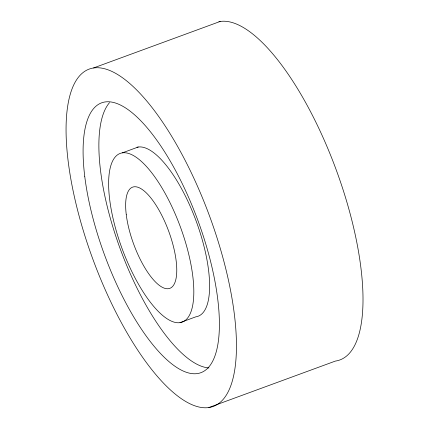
<?xml version="1.0" encoding="UTF-8"?>
<svg xmlns="http://www.w3.org/2000/svg" width="429" height="429" viewBox="0 0 429 429"><rect width="100%" height="100%" fill="white"/><g stroke="black" fill="none" stroke-linecap="round" stroke-linejoin="round"><path stroke-width="0.64" d="M93.581 67.932L220.211 21.45M122.383 152.837L138.213 147.024M179.987 322.646A89.859 31.102 69.8 0 0 163.921 191.243A89.859 31.102 69.8 0 0 109.652 199.335A89.859 31.102 69.8 0 0 179.987 322.646L195.817 316.833A89.859 31.102 69.8 0 0 197.764 225.563A89.859 31.102 69.8 0 0 136.985 147.281M208.789 407.55A179.719 62.2 69.8 0 0 176.651 144.745A179.719 62.2 69.8 0 0 68.12 160.923A179.719 62.2 69.8 0 0 208.789 407.55L335.419 361.068A179.719 62.2 69.8 0 0 339.875 180.159A179.719 62.2 69.8 0 0 218.919 21.681M208.977 367.943A143.774 49.764 69.8 0 1 121.289 251.743A143.774 49.764 69.8 0 1 109.529 102.644M84.733 176.287A143.774 49.764 69.8 0 0 197.27 373.589A143.774 49.764 69.8 0 0 171.557 163.347A143.774 49.764 69.8 0 0 84.733 176.287M126.265 214.693A53.915 18.662 69.8 0 0 168.468 288.685A53.915 18.662 69.8 0 0 158.827 209.84A53.915 18.662 69.8 0 0 126.265 214.693"/></g></svg>
